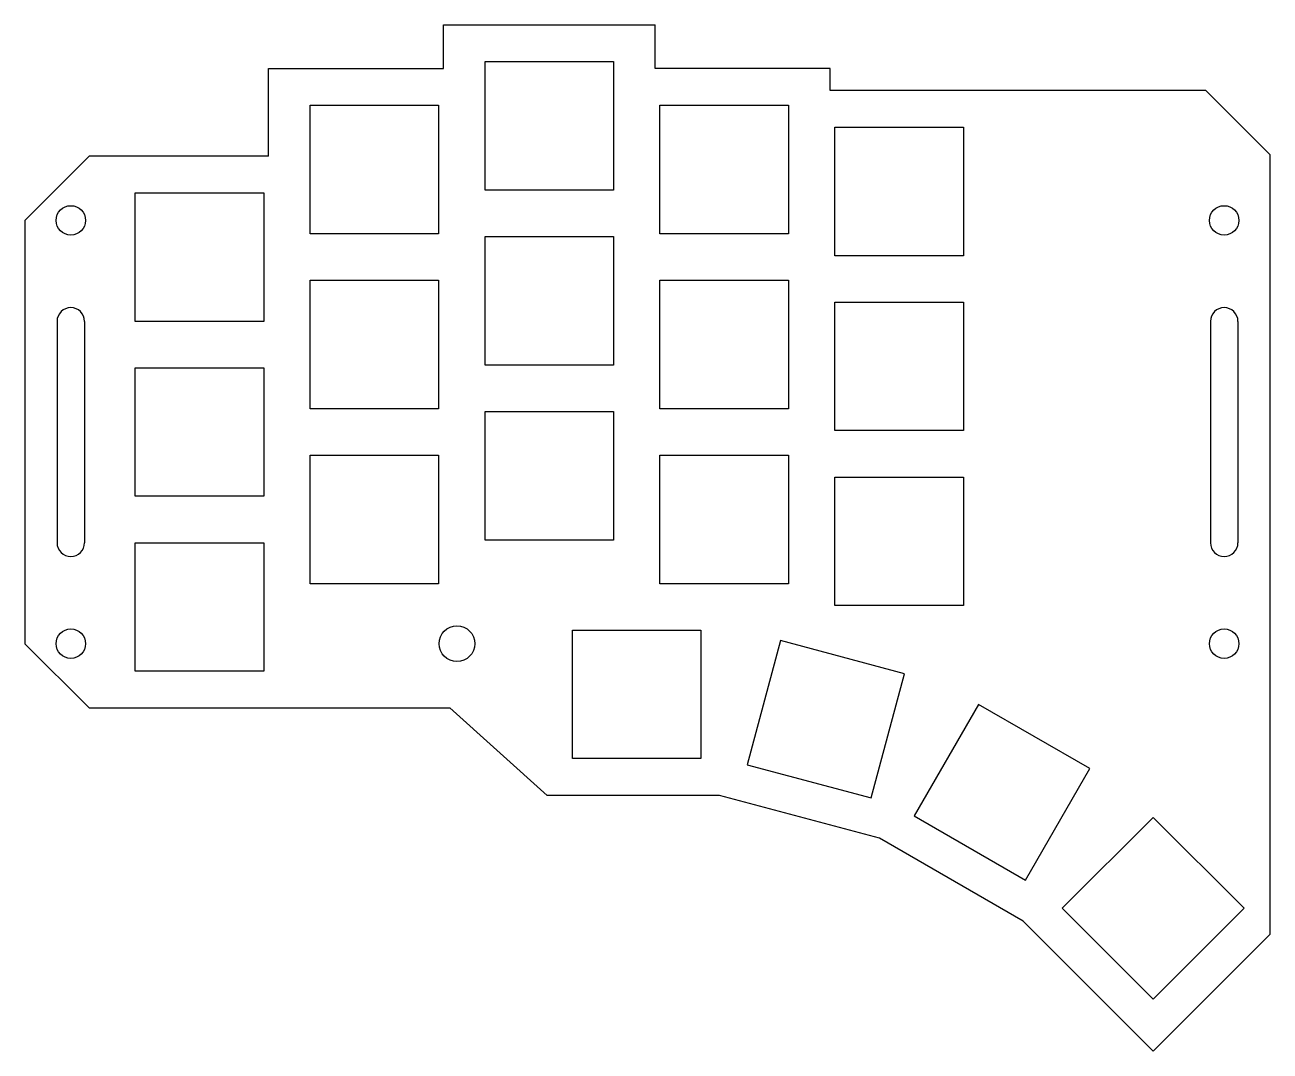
# Model space of a CAD drawing. Header units: millimetres. Extents: x 10 to 145, y -2 to 110.
import ezdxf

# ---------------------------------------------------------------- set-up
doc = ezdxf.new("R2010")
doc.units = ezdxf.units.MM

msp = doc.modelspace()

# ---------------------------------------------------------------- linework, layer by layer
at = {"color": 7, "linetype": 'Continuous'}
for p, q in [((55.24, 109.86), (78.29, 109.86)), ((55.24, 105.1), (55.24, 109.86)), ((78.29, 105.1), (78.29, 109.86)), ((59.77, 105.86), (73.77, 105.86)), ((59.77, 91.86), (59.77, 105.86)), ((73.77, 105.86), (73.77, 91.86)), ((36.19, 105.1), (55.24, 105.1)), ((36.19, 95.57), (36.19, 105.1)), ((97.34, 105.1), (78.29, 105.1)), ((97.34, 102.72), (97.34, 105.1)), ((138.26, 102.72), (97.34, 102.72)), ((145.26, 95.72), (138.26, 102.72)), ((40.72, 101.1), (54.72, 101.1)), ((40.72, 87.1), (40.72, 101.1)), ((54.72, 101.1), (54.72, 87.1)), ((78.82, 101.1), (92.82, 101.1)), ((78.82, 87.1), (78.82, 101.1)), ((92.82, 101.1), (92.82, 87.1)), ((97.87, 98.72), (111.87, 98.72)), ((97.87, 84.72), (97.87, 98.72)), ((111.87, 98.72), (111.87, 84.72)), ((16.67, 95.57), (9.67, 88.57)), ((36.19, 95.57), (16.67, 95.57)), ((145.26, 10.83), (145.26, 95.72)), ((21.67, 91.57), (35.67, 91.57)), ((21.67, 77.57), (21.67, 91.57)), ((35.67, 91.57), (35.67, 77.57)), ((73.77, 91.86), (59.77, 91.86)), ((9.67, 88.57), (9.67, 42.47)), ((54.72, 87.1), (40.72, 87.1)), ((59.77, 86.81), (73.77, 86.81)), ((59.77, 72.81), (59.77, 86.81)), ((73.77, 86.81), (73.77, 72.81)), ((92.82, 87.1), (78.82, 87.1)), ((111.87, 84.72), (97.87, 84.72)), ((40.72, 82.05), (54.72, 82.05)), ((40.72, 68.05), (40.72, 82.05)), ((54.72, 82.05), (54.72, 68.05)), ((78.82, 82.05), (92.82, 82.05)), ((78.82, 68.05), (78.82, 82.05)), ((92.82, 82.05), (92.82, 68.05)), ((97.87, 79.67), (111.87, 79.67)), ((97.87, 65.67), (97.87, 79.67)), ((111.87, 79.67), (111.87, 65.67)), ((13.17, 77.57), (13.17, 53.47)), ((16.17, 77.57), (16.17, 53.47)), ((35.67, 77.57), (21.67, 77.57)), ((138.76, 77.57), (138.76, 53.47)), ((141.76, 77.57), (141.76, 53.47)), ((21.67, 72.52), (35.67, 72.52)), ((21.67, 58.52), (21.67, 72.52)), ((35.67, 72.52), (35.67, 58.52)), ((73.77, 72.81), (59.77, 72.81)), ((54.72, 68.05), (40.72, 68.05)), ((92.82, 68.05), (78.82, 68.05)), ((59.77, 67.76), (73.77, 67.76)), ((59.77, 53.76), (59.77, 67.76)), ((73.77, 67.76), (73.77, 53.76)), ((111.87, 65.67), (97.87, 65.67)), ((40.72, 63), (54.72, 63)), ((40.72, 49), (40.72, 63)), ((54.72, 63), (54.72, 49)), ((78.82, 63), (92.82, 63)), ((78.82, 49), (78.82, 63)), ((92.82, 63), (92.82, 49)), ((97.87, 60.62), (111.87, 60.62)), ((97.87, 46.62), (97.87, 60.62)), ((111.87, 60.62), (111.87, 46.62)), ((35.67, 58.52), (21.67, 58.52)), ((21.67, 53.47), (35.67, 53.47)), ((21.67, 39.47), (21.67, 53.47)), ((35.67, 53.47), (35.67, 39.47)), ((73.77, 53.76), (59.77, 53.76)), ((54.72, 49), (40.72, 49)), ((92.82, 49), (78.82, 49)), ((111.87, 46.62), (97.87, 46.62)), ((69.29, 43.95), (83.29, 43.95)), ((69.29, 29.95), (69.29, 43.95)), ((83.29, 43.95), (83.29, 29.95)), ((9.67, 42.47), (16.67, 35.47)), ((91.93, 42.81), (88.31, 29.29)), ((105.45, 39.19), (91.93, 42.81)), ((35.67, 39.47), (21.67, 39.47)), ((101.83, 25.67), (105.45, 39.19)), ((16.67, 35.47), (55.95, 35.47)), ((55.95, 35.47), (66.53, 25.95)), ((113.5, 35.85), (106.5, 23.73)), ((125.62, 28.86), (113.5, 35.85)), ((83.29, 29.95), (69.29, 29.95)), ((88.31, 29.29), (101.83, 25.67)), ((118.62, 16.73), (125.62, 28.86)), ((85.32, 25.95), (66.53, 25.95)), ((102.74, 21.28), (85.32, 25.95)), ((106.5, 23.73), (118.62, 16.73)), ((132.53, 23.55), (122.63, 13.65)), ((142.43, 13.65), (132.53, 23.55)), ((118.37, 12.26), (102.74, 21.28)), ((122.63, 13.65), (132.53, 3.75)), ((132.53, 3.75), (142.43, 13.65)), ((132.53, -1.9), (118.37, 12.26)), ((145.26, 10.83), (132.53, -1.9))]:
    msp.add_line(p, q, dxfattribs=at)
for centre, radius in [((14.67, 88.57), 1.6), ((140.26, 88.57), 1.6), ((14.67, 42.47), 1.6), ((56.72, 42.47), 1.95), ((140.26, 42.47), 1.6)]:
    msp.add_circle(centre, radius, dxfattribs=at)
for centre, start, end in [((14.67, 77.57), 0, 180), ((140.26, 77.57), 0, 180), ((14.67, 53.47), 180, 0), ((140.26, 53.47), 180, 0)]:
    msp.add_arc(centre, 1.5, start, end, dxfattribs=at)

doc.saveas('drawing.dxf')
